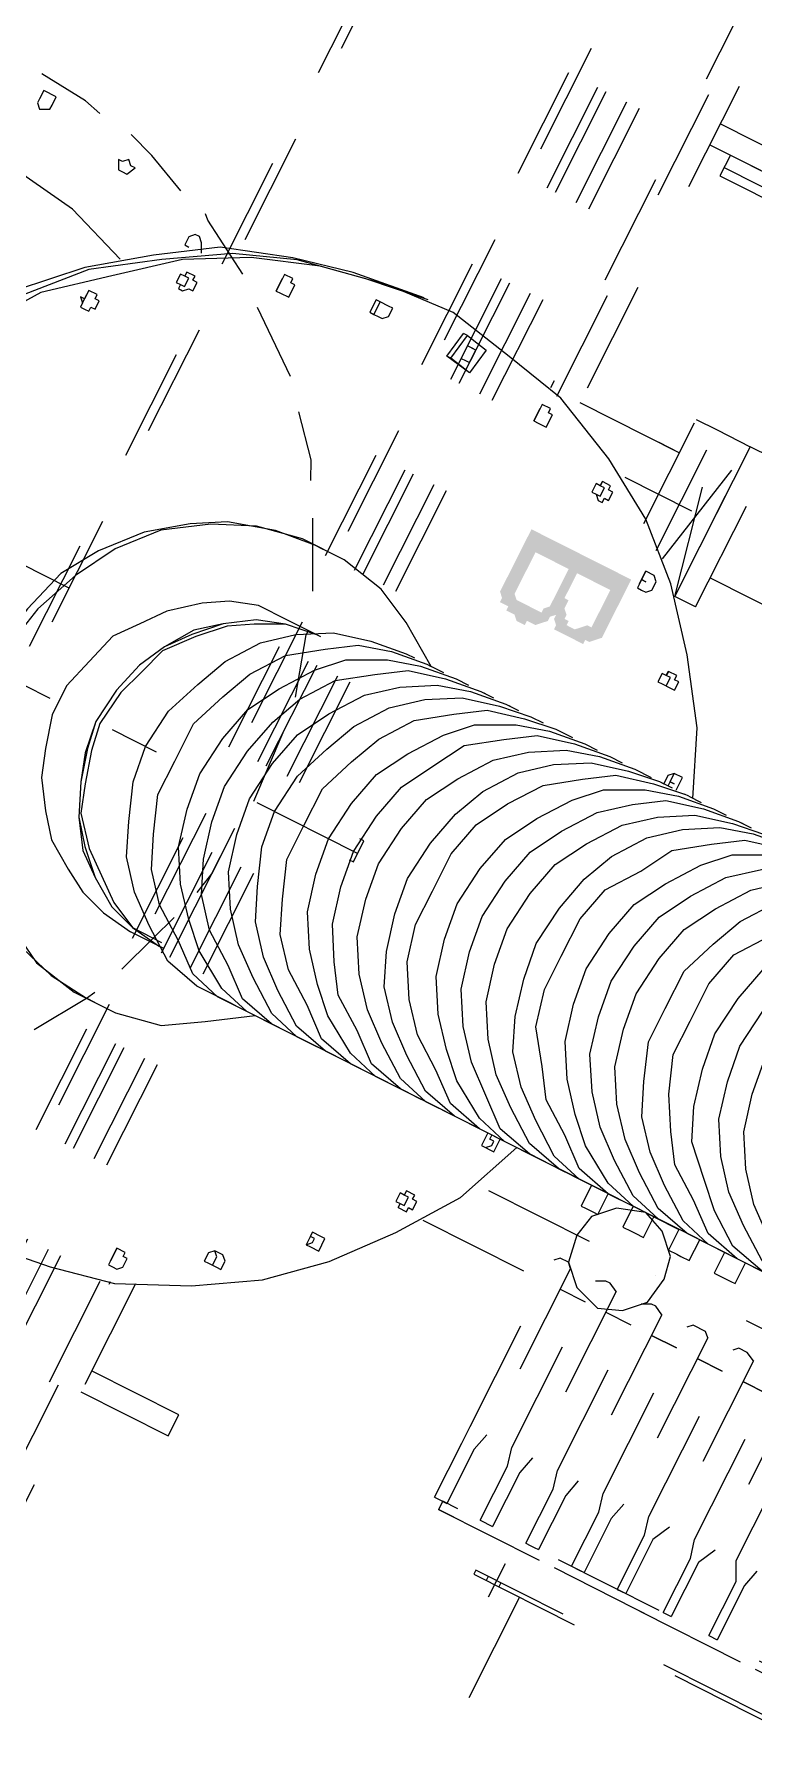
# Model space of a CAD drawing. Header units: metres. Extents: x 0 to 547597, y 0 to 1844684.
# Drawn here: x 543421.859 to 543422.498, y 1844511.953 to 1844513.464 of the extents above; entities that cross this region are included whole.
import ezdxf

# ---------------------------------------------------------------- set-up
doc = ezdxf.new("R2010")
doc.units = ezdxf.units.M
doc.linetypes.add('DASHED', pattern=[0.75, 0.5, -0.25])
doc.layers.add('5_Thep', color=4, linetype='Continuous')
doc.layers.add('TB220kVtuonglai', color=8, linetype='DASHED')

# ---------------------------------------------------------------- blocks, each defined once
blk = doc.blocks.new('MBA220-MB')
h = blk.add_hatch(color=1)
edge = h.paths.add_edge_path()
edge.add_line((-231.4, 1401.1), (-272.8, 1401.1))
edge.add_line((-272.8, 1401.1), (-272.8, 1301.9))
edge.add_line((-272.8, 1301.9), (-219, 1301.9))
edge.add_line((-219, 1301.9), (-214.9, 1301.9))
edge.add_line((-214.9, 1301.9), (-210.8, 1301.9))
edge.add_line((-210.8, 1301.9), (-206.6, 1306))
edge.add_line((-206.6, 1306), (-202.5, 1306))
edge.add_line((-202.5, 1306), (-202.5, 1310.1))
edge.add_line((-202.5, 1310.1), (-202.5, 1314.3))
edge.add_line((-202.5, 1314.3), (-256.2, 1314.3))
edge.add_line((-256.2, 1314.3), (-256.2, 1347.3))
edge.add_line((-256.2, 1347.3), (-202.5, 1347.3))
edge.add_line((-202.5, 1347.3), (-206.6, 1351.5))
edge.add_line((-206.6, 1351.5), (-210.8, 1351.5))
edge.add_line((-210.8, 1351.5), (-214.9, 1355.6))
edge.add_line((-214.9, 1355.6), (-210.8, 1355.6))
edge.add_line((-210.8, 1355.6), (-256.2, 1355.6))
edge.add_line((-256.2, 1355.6), (-256.2, 1388.7))
edge.add_line((-256.2, 1388.7), (-202.5, 1388.7))
edge.add_line((-202.5, 1388.7), (-206.6, 1388.7))
edge.add_line((-206.6, 1388.7), (-206.6, 1392.8))
edge.add_line((-206.6, 1392.8), (-210.8, 1396.9))
edge.add_line((-210.8, 1396.9), (-214.9, 1401.1))
edge.add_line((-214.9, 1401.1), (-223.2, 1401.1))
edge.add_line((-223.2, 1401.1), (-227.3, 1401.1))
for points in [[(-202.5, 1388.7), (-235.6, 1388.7), (-231.4, 1388.7), (-227.3, 1388.7), (-219, 1388.7), (-219, 1384.5), (-214.9, 1380.4), (-210.8, 1376.3), (-210.8, 1372.1), (-210.8, 1368), (-214.9, 1368), (-214.9, 1363.9), (-219, 1363.9), (-223.2, 1359.7), (-231.4, 1359.7), (-231.4, 1355.6), (-256.2, 1355.6), (-210.8, 1355.6), (-206.6, 1359.7), (-202.5, 1359.7), (-202.5, 1363.9), (-202.5, 1368), (-202.5, 1376.3), (-202.5, 1384.5)], [(-202.5, 1347.3), (-231.4, 1347.3), (-219, 1347.3), (-214.9, 1343.2), (-210.8, 1343.2), (-210.8, 1339.1), (-210.8, 1334.9), (-210.8, 1330.8), (-210.8, 1322.5), (-210.8, 1318.4), (-214.9, 1314.3), (-219, 1314.3), (-223.2, 1314.3), (-256.2, 1314.3), (-202.5, 1314.3), (-198.4, 1314.3), (-198.4, 1322.5), (-194.2, 1326.7), (-194.2, 1334.9), (-198.4, 1334.9), (-198.4, 1343.2)]]:
    blk.add_hatch(color=1).paths.add_polyline_path(points)
at = {"color": 1}
for points in [[(541.4, 2835.2), (533.2, 2835.2), (533.2, 1620.1)], [(541.4, 2835.2), (533.2, 2835.2), (533.2, 1620.1)], [(541.4, 1620.1), (541.4, 2835.2)], [(541.4, 1620.1), (541.4, 2835.2)], [(541.4, 1620.1), (541.4, 2835.2), (541.4, 1620.1)], [(578.6, 1673.8), (578.6, 2760.8), (574.5, 2760.8), (574.5, 1673.8), (578.6, 1673.8)], [(268.6, 1888.8), (268.6, 1760.6)], [(297.6, 1897), (462.9, 1897), (479.4, 1892.9), (533.2, 1892.9)], [(297.6, 1897), (462.9, 1897), (479.4, 1892.9), (533.2, 1892.9)], [(533.2, 1884.6), (533.2, 1884.6), (533.2, 1892.9), (533.2, 1892.9)], [(533.2, 1884.6), (533.2, 1884.6), (533.2, 1892.9), (533.2, 1892.9)], [(533.2, 1884.6), (479.4, 1884.6), (462.9, 1876.4), (297.6, 1876.4)], [(533.2, 1884.6), (479.4, 1884.6), (462.9, 1876.4), (297.6, 1876.4)], [(223.2, 1868.1), (223.2, 1835), (214.9, 1802), (194.2, 1773), (173.6, 1748.2), (148.8, 1727.6), (119.9, 1711), (86.8, 1702.8), (53.7, 1698.6), (16.5, 1702.8), (-16.5, 1711), (-45.5, 1727.6), (-74.4, 1748.2), (-95.1, 1773), (-111.6, 1802), (-119.9, 1835), (-124, 1868.1)], [(297.6, 1855.7), (462.9, 1855.7), (479.4, 1847.4), (533.2, 1847.4)], [(533.2, 1839.2), (533.2, 1839.2), (533.2, 1847.4), (533.2, 1847.4)], [(223.2, 1839.2), (223.2, 1806.1), (214.9, 1777.2), (194.2, 1748.2), (173.6, 1723.4), (148.8, 1702.8), (119.9, 1686.2), (86.8, 1678), (53.7, 1673.8), (16.5, 1678), (-16.5, 1686.2), (-45.5, 1702.8), (-74.4, 1723.4), (-95.1, 1748.2), (-111.6, 1777.2), (-119.9, 1806.1), (-124, 1839.2)], [(533.2, 1839.2), (479.4, 1839.2), (462.9, 1835), (297.6, 1835)], [(318.2, 1810.2), (318.2, 1835), (318.2, 1810.2)], [(223.2, 1814.4), (223.2, 1781.3), (214.9, 1748.2), (194.2, 1719.3), (173.6, 1698.6), (148.8, 1673.8), (119.9, 1661.4), (86.8, 1653.2), (53.7, 1649), (16.5, 1653.2), (-16.5, 1661.4), (-45.5, 1673.8), (-74.4, 1698.6), (-95.1, 1719.3), (-111.6, 1748.2), (-119.9, 1781.3), (-124, 1814.4)], [(297.6, 1810.2), (293.4, 1802), (293.4, 1793.7), (297.6, 1789.6)], [(297.6, 1810.2), (293.4, 1802), (293.4, 1793.7), (297.6, 1789.6)], [(297.6, 1810.2), (462.9, 1810.2), (479.4, 1802), (533.2, 1802)], [(297.6, 1810.2), (462.9, 1810.2), (479.4, 1802), (533.2, 1802)], [(533.2, 1793.7), (533.2, 1793.7), (533.2, 1802), (533.2, 1802)], [(533.2, 1793.7), (533.2, 1793.7), (533.2, 1802), (533.2, 1802)], [(223.2, 1789.6), (223.2, 1756.5), (214.9, 1723.4), (194.2, 1698.6), (173.6, 1669.7), (148.8, 1653.2), (119.9, 1636.6), (86.8, 1624.2), (53.7, 1624.2), (16.5, 1624.2), (-16.5, 1632.5), (-45.5, 1653.2), (-74.4, 1669.7), (-95.1, 1698.6), (-111.6, 1723.4), (-119.9, 1756.5), (-124, 1789.6)], [(223.2, 1698.6), (243.8, 1698.6), (243.8, 1706.9), (243.8, 1711), (243.8, 1719.3), (223.2, 1719.3), (223.2, 1789.6)], [(223.2, 1698.6), (243.8, 1698.6), (243.8, 1706.9), (243.8, 1711), (243.8, 1719.3), (223.2, 1719.3), (223.2, 1789.6)], [(533.2, 1793.7), (479.4, 1793.7), (462.9, 1789.6), (297.6, 1789.6)], [(533.2, 1793.7), (479.4, 1793.7), (462.9, 1789.6), (297.6, 1789.6)], [(318.2, 1764.8), (318.2, 1789.6), (318.2, 1764.8)], [(223.2, 1773), (223.2, 1760.6)], [(223.2, 1760.6), (223.2, 1727.6), (214.9, 1698.6), (194.2, 1669.7), (173.6, 1644.9), (148.8, 1624.2), (119.9, 1611.8), (86.8, 1599.5), (53.7, 1599.5), (16.5, 1599.5), (-16.5, 1611.8), (-45.5, 1624.2), (-74.4, 1644.9), (-95.1, 1669.7), (-111.6, 1698.6), (-119.9, 1727.6), (-124, 1760.6)], [(223.2, 1744.1), (243.8, 1744.1), (243.8, 1748.2), (243.8, 1760.6), (243.8, 1764.8), (223.2, 1764.8)], [(223.2, 1744.1), (243.8, 1744.1), (243.8, 1748.2), (243.8, 1760.6), (243.8, 1764.8), (223.2, 1764.8)], [(297.6, 1764.8), (293.4, 1760.6), (293.4, 1748.2), (297.6, 1744.1)], [(297.6, 1764.8), (293.4, 1760.6), (293.4, 1748.2), (297.6, 1744.1)], [(297.6, 1764.8), (462.9, 1764.8), (479.4, 1760.6), (533.2, 1760.6)], [(297.6, 1764.8), (462.9, 1764.8), (479.4, 1760.6), (533.2, 1760.6)], [(533.2, 1748.2), (533.2, 1748.2), (533.2, 1756.5), (533.2, 1760.6)], [(533.2, 1748.2), (533.2, 1748.2), (533.2, 1756.5), (533.2, 1760.6)], [(223.2, 1748.2), (223.2, 1735.8)], [(533.2, 1748.2), (479.4, 1748.2), (462.9, 1744.1), (297.6, 1744.1)], [(533.2, 1748.2), (479.4, 1748.2), (462.9, 1744.1), (297.6, 1744.1)], [(318.2, 1719.3), (318.2, 1744.1), (318.2, 1719.3)], [(223.2, 1735.8), (223.2, 1706.9), (214.9, 1673.8), (194.2, 1644.9), (173.6, 1620.1), (148.8, 1599.5), (119.9, 1582.9), (86.8, 1574.7), (53.7, 1570.5), (16.5, 1574.7), (-16.5, 1582.9), (-45.5, 1599.5), (-74.4, 1620.1), (-95.1, 1644.9), (-111.6, 1673.8), (-119.9, 1706.9), (-124, 1735.8)], [(223.2, 1723.4), (223.2, 1711)], [(223.2, 1711), (223.2, 1678), (214.9, 1649), (194.2, 1620.1), (173.6, 1595.3), (148.8, 1574.7), (119.9, 1558.1), (86.8, 1549.9), (53.7, 1545.7), (16.5, 1549.9), (-16.5, 1558.1), (-45.5, 1574.7), (-74.4, 1595.3), (-95.1, 1620.1), (-111.6, 1649), (-119.9, 1678), (-124, 1711)], [(297.6, 1719.3), (293.4, 1711), (293.4, 1706.9), (297.6, 1698.6)], [(297.6, 1719.3), (293.4, 1711), (293.4, 1706.9), (297.6, 1698.6)], [(297.6, 1719.3), (462.9, 1719.3), (479.4, 1715.2), (533.2, 1715.2)], [(297.6, 1719.3), (462.9, 1719.3), (479.4, 1715.2), (533.2, 1715.2)], [(533.2, 1702.8), (533.2, 1706.9), (533.2, 1711), (533.2, 1715.2)], [(533.2, 1702.8), (533.2, 1706.9), (533.2, 1711), (533.2, 1715.2)], [(578.6, 1719.3), (830.7, 1719.3), (859.7, 1711), (888.6, 1698.6), (909.2, 1673.8), (925.8, 1644.9), (925.8, 1616), (925.8, 1578.8), (942.3, 1591.2), (958.8, 1591.2)], [(318.2, 1665.6), (310, 1686.2), (293.4, 1702.8), (268.6, 1706.9), (248, 1702.8), (231.4, 1686.2), (223.2, 1665.6), (231.4, 1640.8), (248, 1624.2), (268.6, 1620.1), (293.4, 1624.2), (310, 1640.8), (318.2, 1665.6)], [(223.2, 1673.8), (223.2, 1698.6)], [(223.2, 1673.8), (223.2, 1698.6)], [(223.2, 1698.6), (223.2, 1686.2)], [(268.6, 1698.6), (268.6, 1698.6)], [(533.2, 1702.8), (479.4, 1702.8), (462.9, 1698.6), (297.6, 1698.6)], [(533.2, 1702.8), (479.4, 1702.8), (462.9, 1698.6), (297.6, 1698.6)], [(318.2, 1673.8), (318.2, 1698.6)], [(318.2, 1673.8), (318.2, 1698.6)], [(557.9, 1694.5), (591, 1694.5)], [(574.5, 1698.6), (578.6, 1698.6)], [(223.2, 1686.2), (223.2, 1653.2), (214.9, 1624.2), (194.2, 1591.2), (173.6, 1570.5), (148.8, 1549.9), (119.9, 1533.3), (86.8, 1525.1), (53.7, 1520.9), (16.5, 1525.1), (-16.5, 1533.3), (-45.5, 1549.9), (-74.4, 1570.5), (-95.1, 1591.2), (-111.6, 1624.2), (-119.9, 1653.2), (-124, 1686.2)], [(574.5, 1686.2), (578.6, 1686.2)], [(223.2, 1653.2), (243.8, 1653.2), (243.8, 1661.4), (243.8, 1665.6), (243.8, 1673.8), (223.2, 1673.8)], [(223.2, 1653.2), (243.8, 1653.2), (243.8, 1661.4), (243.8, 1665.6), (243.8, 1673.8), (223.2, 1673.8)], [(223.2, 1673.8), (223.2, 1661.4)], [(297.6, 1673.8), (293.4, 1665.6), (293.4, 1661.4), (297.6, 1653.2)], [(297.6, 1673.8), (293.4, 1665.6), (293.4, 1661.4), (297.6, 1653.2)], [(297.6, 1673.8), (462.9, 1673.8), (479.4, 1669.7), (533.2, 1669.7)], [(297.6, 1673.8), (462.9, 1673.8), (479.4, 1669.7), (533.2, 1669.7)], [(533.2, 1657.3), (533.2, 1661.4), (533.2, 1665.6), (533.2, 1669.7)], [(533.2, 1657.3), (533.2, 1661.4), (533.2, 1665.6), (533.2, 1669.7)], [(223.2, 1661.4), (223.2, 1628.4), (214.9, 1595.3), (194.2, 1570.5), (173.6, 1541.6), (148.8, 1525.1), (119.9, 1504.4), (86.8, 1496.1), (53.7, 1496.1), (16.5, 1496.1), (-16.5, 1504.4), (-45.5, 1525.1), (-74.4, 1541.6), (-95.1, 1570.5), (-111.6, 1595.3), (-119.9, 1628.4), (-124, 1661.4)], [(223.2, 1628.4), (223.2, 1653.2)], [(223.2, 1628.4), (223.2, 1653.2)], [(533.2, 1657.3), (479.4, 1657.3), (462.9, 1653.2), (297.6, 1653.2)], [(533.2, 1657.3), (479.4, 1657.3), (462.9, 1653.2), (297.6, 1653.2)], [(318.2, 1628.4), (318.2, 1653.2)], [(318.2, 1628.4), (318.2, 1653.2)], [(223.2, 1632.5), (223.2, 1599.5), (214.9, 1570.5), (194.2, 1541.6), (173.6, 1516.8), (148.8, 1496.1), (119.9, 1483.7), (86.8, 1475.5), (53.7, 1471.3), (16.5, 1475.5), (-16.5, 1483.7), (-45.5, 1496.1), (-74.4, 1516.8), (-95.1, 1541.6), (-111.6, 1570.5), (-119.9, 1599.5), (-124, 1632.5)], [(223.2, 1644.9), (223.2, 1632.5)], [(268.6, 1632.5), (268.6, 1516.8)], [(223.2, 1611.8), (243.8, 1611.8), (243.8, 1616), (243.8, 1624.2), (243.8, 1628.4), (223.2, 1628.4)], [(223.2, 1611.8), (243.8, 1611.8), (243.8, 1616), (243.8, 1624.2), (243.8, 1628.4), (223.2, 1628.4)], [(223.2, 1624.2), (223.2, 1607.7)], [(297.6, 1628.4), (293.4, 1624.2), (293.4, 1616), (297.6, 1611.8)], [(297.6, 1628.4), (293.4, 1624.2), (293.4, 1616), (297.6, 1611.8)], [(297.6, 1628.4), (462.9, 1628.4), (479.4, 1624.2), (533.2, 1624.2)], [(297.6, 1628.4), (462.9, 1628.4), (479.4, 1624.2), (533.2, 1624.2)], [(533.2, 1611.8), (533.2, 1616), (533.2, 1624.2), (533.2, 1624.2)], [(533.2, 1611.8), (533.2, 1616), (533.2, 1624.2), (533.2, 1624.2)], [(533.2, 1620.1), (541.4, 1620.1)], [(533.2, 1620.1), (541.4, 1620.1)], [(-305.8, 1463.1), (-305.8, 1611.8)], [(-305.8, 1463.1), (-305.8, 1611.8)], [(223.2, 1607.7), (223.2, 1578.8), (214.9, 1545.7), (194.2, 1516.8), (173.6, 1492), (148.8, 1471.3), (119.9, 1454.8), (86.8, 1446.5), (53.7, 1442.4), (16.5, 1446.5), (-16.5, 1454.8), (-45.5, 1471.3), (-74.4, 1492), (-95.1, 1516.8), (-111.6, 1545.7), (-119.9, 1578.8), (-124, 1607.7)], [(223.2, 1537.5), (223.2, 1611.8)], [(223.2, 1537.5), (223.2, 1611.8)], [(533.2, 1611.8), (479.4, 1611.8), (462.9, 1611.8), (297.6, 1611.8)], [(533.2, 1611.8), (479.4, 1611.8), (462.9, 1611.8), (297.6, 1611.8)], [(318.2, 1492), (318.2, 1611.8)], [(318.2, 1492), (318.2, 1611.8)], [(-124, 1582.9), (-124, 1595.3)], [(-124, 1582.9), (-124, 1587.1)], [(223.2, 1595.3), (223.2, 1582.9)], [(223.2, 1582.9), (223.2, 1549.9), (214.9, 1516.8), (194.2, 1492), (173.6, 1467.2), (148.8, 1446.5), (119.9, 1430), (86.8, 1421.7), (53.7, 1417.6), (16.5, 1421.7), (-16.5, 1430), (-45.5, 1446.5), (-74.4, 1467.2), (-95.1, 1492), (-111.6, 1516.8), (-119.9, 1549.9), (-124, 1582.9)], [(-124, 1558.1), (-124, 1570.5)], [(-124, 1558.1), (-124, 1558.1)], [(223.2, 1558.1), (223.2, 1525.1), (214.9, 1496.1), (194.2, 1463.1), (173.6, 1442.4), (148.8, 1421.7), (119.9, 1405.2), (86.8, 1396.9), (53.7, 1392.8), (16.5, 1396.9), (-16.5, 1405.2), (-45.5, 1421.7), (-74.4, 1442.4), (-95.1, 1463.1), (-111.6, 1496.1), (-119.9, 1525.1), (-124, 1558.1)], [(223.2, 1570.5), (223.2, 1558.1)], [(-124, 1533.3), (-124, 1545.7)], [(223.2, 1545.7), (223.2, 1529.2)], [(-124, 1537.5), (-181.8, 1512.7), (-235.6, 1475.5), (-285.2, 1434.1), (-326.5, 1388.7), (-359.6, 1334.9), (-388.5, 1272.9), (-400.9, 1215.1), (-413.3, 1153.1), (-409.2, 1091.1), (-396.8, 1029.1), (-376.1, 971.2), (-347.2, 917.5), (-305.8, 867.9), (-264.5, 818.3), (-210.8, 781.1), (-157.1, 752.2), (-95.1, 727.4), (-28.9, 706.7), (33.1, 702.6)], [(-124, 1533.3), (-124, 1529.2)], [(223.2, 1529.2), (223.2, 1500.3), (214.9, 1467.2), (194.2, 1442.4), (173.6, 1413.5), (148.8, 1392.8), (119.9, 1376.3), (86.8, 1368), (53.7, 1368), (16.5, 1368), (-16.5, 1376.3), (-45.5, 1392.8), (-74.4, 1413.5), (-95.1, 1442.4), (-111.6, 1467.2), (-119.9, 1500.3), (-124, 1529.2)], [(66.1, 702.6), (132.3, 706.7), (198.4, 727.4), (256.2, 752.2), (314.1, 781.1), (367.8, 818.3), (413.3, 867.9), (446.4, 917.5), (479.4, 971.2), (500.1, 1029.1), (512.5, 1091.1), (512.5, 1153.1), (504.2, 1215.1), (491.8, 1272.9), (462.9, 1334.9), (429.8, 1388.7), (388.5, 1434.1), (338.9, 1475.5), (285.2, 1512.7), (223.2, 1537.5)], [(-124, 1520.9), (-136.4, 1520.9), (-136.4, 1512.7), (-132.3, 1508.5), (-124, 1508.5)], [(-124, 1512.7), (-128.1, 1512.7), (-128.1, 1516.8), (-128.1, 1516.8), (-128.1, 1512.7), (-136.4, 1512.7)], [(-124, 1512.7), (-128.1, 1512.7), (-128.1, 1516.8), (-128.1, 1516.8), (-128.1, 1512.7), (-136.4, 1512.7)], [(-124, 1504.4), (-124, 1516.8)], [(223.2, 1508.5), (235.6, 1508.5), (235.6, 1520.9), (223.2, 1520.9)], [(235.6, 1512.7), (235.6, 1512.7), (231.4, 1516.8), (227.3, 1516.8), (227.3, 1512.7), (223.2, 1512.7)], [(235.6, 1512.7), (235.6, 1512.7), (231.4, 1516.8), (227.3, 1516.8), (227.3, 1512.7), (223.2, 1512.7)], [(223.2, 1516.8), (223.2, 1504.4)], [(-124, 1504.4), (-124, 1508.5)], [(223.2, 1504.4), (223.2, 1475.5), (214.9, 1442.4), (194.2, 1413.5), (173.6, 1388.7), (148.8, 1368), (119.9, 1355.6), (86.8, 1347.3), (53.7, 1343.2), (16.5, 1347.3), (-16.5, 1355.6), (-45.5, 1368), (-74.4, 1388.7), (-95.1, 1413.5), (-111.6, 1442.4), (-119.9, 1475.5), (-124, 1504.4)], [(-124, 1479.6), (-124, 1496.1)], [(223.2, 1496.1), (223.2, 1479.6)], [(-124, 1479.6), (-124, 1483.7)], [(-202.5, 1475.5), (-202.5, 1475.5), (-202.5, 1475.5), (-202.5, 1479.6), (-210.8, 1479.6), (-210.8, 1475.5), (-214.9, 1475.5), (-214.9, 1467.2), (-210.8, 1467.2), (-210.8, 1463.1), (-202.5, 1463.1), (-202.5, 1467.2), (-202.5, 1467.2), (-202.5, 1475.5)], [(-202.5, 1467.2), (-202.5, 1467.2), (-202.5, 1471.3), (-210.8, 1471.3), (-210.8, 1467.2), (-214.9, 1467.2)], [(-202.5, 1467.2), (-202.5, 1467.2), (-202.5, 1471.3), (-210.8, 1471.3), (-210.8, 1467.2), (-214.9, 1467.2)], [(223.2, 1479.6), (223.2, 1446.5), (214.9, 1417.6), (194.2, 1388.7), (173.6, 1363.9), (148.8, 1343.2), (119.9, 1326.7), (86.8, 1318.4), (53.7, 1314.3), (16.5, 1318.4), (-16.5, 1326.7), (-45.5, 1343.2), (-74.4, 1363.9), (-95.1, 1388.7), (-111.6, 1417.6), (-119.9, 1446.5), (-124, 1479.6)], [(-124, 1454.8), (-124, 1467.2)], [(223.2, 1467.2), (223.2, 1454.8)], [(318.2, 1475.5), (318.2, 1475.5), (314.1, 1475.5), (314.1, 1479.6), (305.8, 1479.6), (305.8, 1475.5), (301.7, 1475.5), (301.7, 1467.2), (305.8, 1467.2), (305.8, 1463.1), (314.1, 1463.1), (314.1, 1467.2), (318.2, 1467.2), (318.2, 1475.5)], [(318.2, 1467.2), (314.1, 1467.2), (314.1, 1471.3), (305.8, 1471.3), (305.8, 1467.2)], [(318.2, 1467.2), (314.1, 1467.2), (314.1, 1471.3), (305.8, 1471.3), (305.8, 1467.2)], [(-276.9, 1463.1), (-276.9, 1442.4), (-425.7, 1442.4)], [(-276.9, 1463.1), (-425.7, 1463.1), (-425.7, 1442.4), (-276.9, 1442.4)], [(-276.9, 1463.1), (-276.9, 1442.4), (-425.7, 1442.4)], [(-276.9, 1463.1), (-425.7, 1463.1), (-425.7, 1442.4), (-276.9, 1442.4)], [(-124, 1454.8), (-124, 1458.9)], [(223.2, 1454.8), (223.2, 1421.7), (214.9, 1388.7), (194.2, 1363.9), (173.6, 1334.9), (148.8, 1318.4), (119.9, 1301.9), (86.8, 1293.6), (53.7, 1289.5), (16.5, 1293.6), (-16.5, 1301.9), (-45.5, 1318.4), (-74.4, 1334.9), (-95.1, 1363.9), (-111.6, 1388.7), (-119.9, 1421.7), (-124, 1454.8)], [(-301.7, 1417.6), (-425.7, 1442.4)], [(-305.8, 1409.3), (-425.7, 1409.3), (-425.7, 1442.4), (-276.9, 1442.4), (-425.7, 1409.3)], [(-301.7, 1417.6), (-425.7, 1442.4)], [(-305.8, 1409.3), (-425.7, 1409.3), (-425.7, 1442.4), (-276.9, 1442.4), (-425.7, 1409.3)], [(-124, 1430), (-124, 1442.4)], [(223.2, 1442.4), (223.2, 1430)], [(-351.3, 1421.7), (-351.3, 1355.6)], [(-268.6, 1413.5), (-268.6, 1417.6), (-272.8, 1421.7), (-281, 1421.7), (-285.2, 1417.6), (-285.2, 1409.3), (-281, 1409.3), (-281, 1409.3), (-272.8, 1409.3), (-268.6, 1409.3), (-268.6, 1413.5)], [(-124, 1430), (-124, 1430)], [(223.2, 1430), (223.2, 1396.9), (214.9, 1368), (194.2, 1334.9), (173.6, 1314.3), (148.8, 1293.6), (119.9, 1277.1), (86.8, 1268.8), (53.7, 1264.7), (16.5, 1268.8), (-16.5, 1277.1), (-45.5, 1293.6), (-74.4, 1314.3), (-95.1, 1334.9), (-111.6, 1368), (-119.9, 1396.9), (-124, 1430)], [(384.4, 1413.5), (384.4, 1421.7), (372, 1421.7), (372, 1417.6), (372, 1409.3), (372, 1409.3), (372, 1409.3), (384.4, 1409.3), (384.4, 1413.5)], [(-636.5, 1310.1), (-636.5, 1409.3)], [(-628.2, 1310.1), (-628.2, 1409.3)], [(-425.7, 1388.7), (-425.7, 1409.3)], [(-425.7, 1388.7), (-425.7, 1409.3)], [(-272.8, 1409.3), (-276.9, 1409.3), (-276.9, 1413.5), (-276.9, 1413.5), (-276.9, 1409.3), (-285.2, 1409.3)], [(-272.8, 1409.3), (-276.9, 1409.3), (-276.9, 1413.5), (-276.9, 1413.5), (-276.9, 1409.3), (-285.2, 1409.3)], [(-124, 1401.1), (-124, 1417.6)], [(-124, 1401.1), (-124, 1405.2)], [(223.2, 1417.6), (223.2, 1401.1)], [(384.4, 1409.3), (384.4, 1409.3), (380.2, 1413.5), (376.1, 1413.5), (376.1, 1409.3), (372, 1409.3)], [(384.4, 1409.3), (384.4, 1409.3), (380.2, 1413.5), (376.1, 1413.5), (376.1, 1409.3), (372, 1409.3)], [(223.2, 1401.1), (223.2, 1372.1), (214.9, 1339.1), (194.2, 1314.3), (173.6, 1285.3), (148.8, 1264.7), (119.9, 1252.3), (86.8, 1239.9), (53.7, 1239.9), (16.5, 1239.9), (-16.5, 1252.3), (-45.5, 1264.7), (-74.4, 1285.3), (-95.1, 1314.3), (-111.6, 1339.1), (-119.9, 1372.1), (-124, 1401.1)], [(-648.9, 1289.5), (-648.9, 1376.3), (-669.5, 1376.3), (-669.5, 1289.5)], [(-648.9, 1310.1), (-648.9, 1388.7)], [(-322.4, 1388.7), (-425.7, 1388.7)], [(-322.4, 1388.7), (-425.7, 1388.7)], [(-392.6, 1368), (-392.6, 1388.7)], [(-392.6, 1289.5), (-392.6, 1388.7)], [(-124, 1376.3), (-124, 1388.7)], [(-124, 1376.3), (-124, 1380.4)], [(223.2, 1376.3), (223.2, 1347.3), (214.9, 1314.3), (194.2, 1285.3), (173.6, 1260.5), (148.8, 1239.9), (119.9, 1227.5), (86.8, 1215.1), (53.7, 1211), (16.5, 1215.1), (-16.5, 1227.5), (-45.5, 1239.9), (-74.4, 1260.5), (-95.1, 1285.3), (-111.6, 1314.3), (-119.9, 1347.3), (-124, 1376.3)], [(223.2, 1388.7), (223.2, 1376.3)], [(591, 1289.5), (591, 1376.3), (570.3, 1376.3), (570.3, 1289.5)], [(-124, 1351.5), (-124, 1363.9)], [(223.2, 1363.9), (223.2, 1351.5)], [(-322.4, 1347.3), (-326.5, 1347.3), (-326.5, 1351.5), (-334.8, 1351.5), (-334.8, 1347.3), (-338.9, 1347.3), (-338.9, 1339.1), (-334.8, 1339.1), (-334.8, 1334.9), (-326.5, 1334.9), (-326.5, 1339.1), (-322.4, 1343.2), (-322.4, 1347.3)], [(-124, 1351.5), (-124, 1355.6)], [(223.2, 1351.5), (223.2, 1318.4), (214.9, 1289.5), (194.2, 1260.5), (173.6, 1235.8), (148.8, 1215.1), (119.9, 1198.6), (86.8, 1190.3), (53.7, 1186.2), (16.5, 1190.3), (-16.5, 1198.6), (-45.5, 1215.1), (-74.4, 1235.8), (-95.1, 1260.5), (-111.6, 1289.5), (-119.9, 1318.4), (-124, 1351.5)], [(438.1, 1347.3), (438.1, 1347.3), (438.1, 1347.3), (438.1, 1351.5), (429.8, 1351.5), (425.7, 1347.3), (425.7, 1347.3), (425.7, 1343.2), (425.7, 1339.1), (429.8, 1334.9), (438.1, 1334.9), (438.1, 1339.1), (438.1, 1339.1), (438.1, 1347.3)], [(-326.5, 1339.1), (-326.5, 1343.2), (-334.8, 1343.2), (-334.8, 1339.1), (-338.9, 1339.1)], [(-326.5, 1339.1), (-326.5, 1343.2), (-334.8, 1343.2), (-334.8, 1339.1), (-338.9, 1339.1)], [(-124, 1326.7), (-124, 1339.1)], [(-124, 1326.7), (-124, 1330.8)], [(223.2, 1339.1), (223.2, 1326.7)], [(438.1, 1339.1), (438.1, 1343.2), (429.8, 1343.2), (425.7, 1339.1)], [(438.1, 1339.1), (438.1, 1343.2), (429.8, 1343.2), (425.7, 1339.1)], [(223.2, 1326.7), (223.2, 1293.6), (214.9, 1260.5), (194.2, 1235.8), (173.6, 1206.8), (148.8, 1186.2), (119.9, 1173.8), (86.8, 1165.5), (53.7, 1161.4), (16.5, 1165.5), (-16.5, 1173.8), (-45.5, 1186.2), (-74.4, 1206.8), (-95.1, 1235.8), (-111.6, 1260.5), (-119.9, 1293.6), (-124, 1326.7)], [(-648.9, 1310.1), (-628.2, 1310.1)], [(-124, 1301.9), (-124, 1314.3)], [(-124, 1301.9), (-124, 1301.9)], [(223.2, 1301.9), (223.2, 1268.8), (214.9, 1239.9), (194.2, 1206.8), (173.6, 1186.2), (148.8, 1165.5), (119.9, 1149), (86.8, 1140.7), (53.7, 1136.6), (16.5, 1140.7), (-16.5, 1149), (-45.5, 1165.5), (-74.4, 1186.2), (-95.1, 1206.8), (-111.6, 1239.9), (-119.9, 1268.8), (-124, 1301.9)], [(223.2, 1314.3), (223.2, 1301.9)], [(-1706.9, 1289.5), (-380.2, 1289.5)], [(-124, 1272.9), (-124, 1289.5)], [(62, 1289.5), (62, 1293.6), (41.3, 1293.6), (41.3, 1289.5)], [(53.7, 1293.6), (53.7, 1049.8)], [(223.2, 1289.5), (223.2, 1272.9)], [(483.6, 1289.5), (1690.4, 1289.5)], [(-359.6, 1264.7), (-359.6, 1272.9), (-372, 1272.9), (-372, 1268.8), (-376.1, 1268.8), (-376.1, 1260.5), (-372, 1260.5), (-359.6, 1260.5), (-359.6, 1264.7)], [(-124, 1277.1), (-148.8, 1239.9), (-165.3, 1206.8), (-173.6, 1165.5), (-173.6, 1124.2), (-165.3, 1082.8), (-148.8, 1045.6), (-124, 1008.4), (-90.9, 979.5), (-53.7, 958.8), (-12.4, 942.3), (28.9, 934), (74.4, 934), (115.7, 942.3), (157.1, 958.8), (194.2, 979.5), (223.2, 1008.4), (248, 1045.6), (268.6, 1082.8), (276.9, 1124.2), (276.9, 1165.5), (268.6, 1206.8), (248, 1239.9), (223.2, 1277.1)], [(-124, 1272.9), (-124, 1277.1)], [(223.2, 1272.9), (223.2, 1239.9), (214.9, 1211), (194.2, 1186.2), (173.6, 1157.2), (148.8, 1136.6), (119.9, 1124.2), (86.8, 1111.8), (53.7, 1111.8), (16.5, 1111.8), (-16.5, 1124.2), (-45.5, 1136.6), (-74.4, 1157.2), (-95.1, 1186.2), (-111.6, 1211), (-119.9, 1239.9), (-124, 1272.9)], [(479.4, 1264.7), (479.4, 1268.8), (475.3, 1272.9), (467, 1272.9), (467, 1268.8), (462.9, 1268.8), (462.9, 1260.5), (467, 1260.5), (475.3, 1260.5), (479.4, 1260.5), (479.4, 1264.7)], [(-1599.5, 1260.5), (-392.6, 1260.5)], [(-388.5, 1268.8), (-1591.2, 1268.8)], [(-359.6, 1260.5), (-363.7, 1260.5), (-372, 1260.5), (-372, 1260.5)], [(-359.6, 1260.5), (-363.7, 1260.5), (-372, 1260.5), (-372, 1260.5)], [(-124, 1252.3), (-124, 1260.5)], [(223.2, 1260.5), (223.2, 1252.3)], [(475.3, 1260.5), (475.3, 1260.5), (467, 1260.5), (462.9, 1260.5)], [(475.3, 1260.5), (475.3, 1260.5), (467, 1260.5), (462.9, 1260.5)], [(1694.5, 1268.8), (491.8, 1268.8)], [(496, 1260.5), (1702.8, 1260.5)], [(-124, 1252.3), (-124, 1252.3)], [(223.2, 1252.3), (223.2, 1219.2), (214.9, 1186.2), (194.2, 1157.2), (173.6, 1132.4), (148.8, 1111.8), (119.9, 1099.4), (86.8, 1087), (53.7, 1082.8), (16.5, 1087), (-16.5, 1099.4), (-45.5, 1111.8), (-74.4, 1132.4), (-95.1, 1157.2), (-111.6, 1186.2), (-119.9, 1219.2), (-124, 1252.3)], [(-549.7, 1219.2), (-677.8, 1219.2)], [(-359.6, 1219.2), (-487.7, 1219.2)], [(-169.5, 1219.2), (-297.6, 1219.2)], [(20.7, 1219.2), (-107.5, 1219.2)], [(210.8, 1219.2), (82.7, 1219.2)], [(400.9, 1219.2), (272.8, 1219.2)], [(591, 1219.2), (462.9, 1219.2)], [(-549.7, 1206.8), (-677.8, 1206.8)], [(-359.6, 1206.8), (-487.7, 1206.8)], [(-400.9, 1173.8), (-396.8, 1194.4), (-372, 1190.3), (-376.1, 1169.6)], [(-169.5, 1206.8), (-297.6, 1206.8)], [(20.7, 1206.8), (-107.5, 1206.8)], [(210.8, 1206.8), (82.7, 1206.8)], [(400.9, 1206.8), (272.8, 1206.8)], [(591, 1206.8), (462.9, 1206.8)], [(-549.7, 1186.2), (-677.8, 1186.2)], [(-359.6, 1186.2), (-487.7, 1186.2)], [(-372, 1190.3), (-376.1, 1165.5), (-400.9, 1169.6)], [(-380.2, 1182), (-380.2, 1186.2), (-384.4, 1186.2), (-392.6, 1186.2), (-392.6, 1186.2), (-392.6, 1186.2), (-392.6, 1182)], [(-380.2, 1182), (-380.2, 1186.2), (-384.4, 1186.2), (-392.6, 1186.2), (-392.6, 1186.2), (-392.6, 1186.2), (-392.6, 1182)], [(-380.2, 1182), (-380.2, 1186.2), (-380.2, 1186.2), (-380.2, 1186.2), (-392.6, 1186.2), (-392.6, 1186.2), (-392.6, 1177.9), (-392.6, 1177.9), (-380.2, 1177.9), (-380.2, 1177.9), (-380.2, 1177.9), (-380.2, 1182)], [(-169.5, 1186.2), (-297.6, 1186.2)], [(20.7, 1186.2), (-107.5, 1186.2)], [(-45.5, 1182), (-99.2, 1165.5), (-103.3, 1165.5)], [(53.7, 1190.3), (-12.4, 1186.2)], [(148.8, 1182), (128.1, 1186.2), (82.7, 1186.2)], [(210.8, 1186.2), (82.7, 1186.2)], [(400.9, 1186.2), (272.8, 1186.2)], [(591, 1186.2), (462.9, 1186.2)], [(-549.7, 1177.9), (-677.8, 1177.9)], [(-359.6, 1177.9), (-487.7, 1177.9)], [(-376.1, 1169.6), (-400.9, 1173.8), (-400.9, 1169.6)], [(-380.2, 1177.9), (-380.2, 1177.9), (-392.6, 1177.9), (-392.6, 1177.9)], [(-380.2, 1177.9), (-380.2, 1177.9), (-392.6, 1177.9), (-392.6, 1177.9)], [(-376.1, 1169.6), (-376.1, 1165.5)], [(-169.5, 1177.9), (-297.6, 1177.9)], [(20.7, 1177.9), (-107.5, 1177.9)], [(-103.3, 1177.9), (-103.3, 1144.8)], [(-103.3, 1173.8), (-99.2, 1144.8), (-86.8, 1120), (-74.4, 1099.4), (-53.7, 1078.7), (-28.9, 1058), (-4.1, 1049.8), (20.7, 1041.5), (53.7, 1037.4), (78.5, 1041.5), (107.5, 1049.8), (132.3, 1058), (157.1, 1078.7), (173.6, 1099.4), (190.1, 1120), (202.5, 1144.8), (202.5, 1173.8)], [(-103.3, 1173.8), (-99.2, 1144.8), (-90.9, 1120), (-74.4, 1095.2), (-53.7, 1074.6), (-33.1, 1058), (-8.3, 1045.6), (20.7, 1037.4), (53.7, 1033.2), (78.5, 1037.4), (107.5, 1045.6), (136.4, 1058), (157.1, 1074.6), (177.7, 1095.2), (194.2, 1120), (202.5, 1144.8), (206.6, 1173.8)], [(-103.3, 1173.8), (-99.2, 1144.8), (-90.9, 1120), (-74.4, 1095.2), (-57.9, 1074.6), (-33.1, 1058), (-8.3, 1045.6), (20.7, 1037.4), (53.7, 1033.2), (82.7, 1037.4), (107.5, 1045.6), (136.4, 1058), (161.2, 1074.6), (177.7, 1095.2), (194.2, 1120), (202.5, 1144.8), (206.6, 1173.8)], [(210.8, 1177.9), (82.7, 1177.9)], [(239.7, 1153.1), (202.5, 1165.5), (177.7, 1173.8)], [(206.6, 1177.9), (206.6, 1144.8)], [(400.9, 1177.9), (272.8, 1177.9)], [(-677.8, 1157.2), (-549.7, 1157.2)], [(-549.7, 1149), (-677.8, 1149)], [(-487.7, 1157.2), (-359.6, 1157.2)], [(-359.6, 1149), (-487.7, 1149)], [(-297.6, 1157.2), (-169.5, 1157.2)], [(-169.5, 1149), (-297.6, 1149)], [(-136.4, 1153.1), (-169.5, 1136.6), (-194.2, 1124.2)], [(-107.5, 1157.2), (20.7, 1157.2)], [(20.7, 1149), (-107.5, 1149)], [(82.7, 1157.2), (210.8, 1157.2)], [(210.8, 1149), (82.7, 1149)], [(272.8, 1157.2), (400.9, 1157.2)], [(400.9, 1149), (272.8, 1149)], [(-173.6, 1144.8), (-173.6, 1136.6)], [(-173.6, 1136.6), (-169.5, 1099.4), (-157.1, 1058), (-140.5, 1029.1), (-115.7, 996), (-82.7, 967.1), (-49.6, 946.4), (-8.3, 934), (33.1, 925.8), (74.4, 925.8), (111.6, 934), (148.8, 946.4), (186, 967.1), (214.9, 996), (243.8, 1029.1), (260.4, 1058), (272.8, 1099.4), (276.9, 1136.6)], [(-103.3, 1144.8), (-103.3, 1115.9), (-95.1, 1091.1), (-82.7, 1070.4), (-62, 1045.6), (-41.3, 1029.1), (-20.7, 1012.6), (8.3, 1004.3), (37.2, 996), (66.1, 996), (95.1, 1004.3), (119.9, 1012.6), (144.7, 1029.1), (165.3, 1045.6), (181.8, 1070.4), (194.2, 1091.1), (202.5, 1115.9), (206.6, 1144.8)], [(322.4, 1107.6), (276.9, 1136.6), (268.6, 1140.7)], [(276.9, 1144.8), (276.9, 1136.6)], [(-413.3, 1128.3), (-405, 1070.4), (-392.6, 1008.4), (-372, 954.7), (-338.9, 901), (-301.7, 847.3), (-256.2, 805.9), (-206.6, 768.7), (-152.9, 739.8), (-95.1, 715), (-28.9, 698.5), (33.1, 694.3)], [(-413.3, 1128.3), (-405, 1070.4), (-392.6, 1008.4), (-372, 954.7), (-338.9, 901), (-301.7, 847.3), (-256.2, 805.9), (-206.6, 768.7), (-152.9, 739.8), (-95.1, 715), (-28.9, 698.5), (33.1, 694.3)], [(-413.3, 1124.2), (-405, 1058), (-392.6, 1004.3), (-372, 942.3), (-338.9, 892.7), (-301.7, 843.1), (-256.2, 797.7), (-206.6, 760.5), (-152.9, 731.5), (-95.1, 706.7), (-28.9, 694.3), (33.1, 686.1)], [(-380.2, 1091.1), (-380.2, 1095.2), (-380.2, 1099.4), (-384.4, 1103.5), (-392.6, 1103.5), (-392.6, 1099.4), (-392.6, 1099.4), (-392.6, 1091.1), (-392.6, 1091.1), (-392.6, 1087), (-380.2, 1087), (-380.2, 1091.1), (-380.2, 1091.1), (-380.2, 1091.1)], [(-223.2, 1107.6), (-239.7, 1099.4), (-272.8, 1070.4)], [(-380.2, 1091.1), (-384.4, 1091.1), (-392.6, 1091.1), (-392.6, 1091.1), (-392.6, 1091.1)], [(-380.2, 1091.1), (-384.4, 1091.1), (-392.6, 1091.1), (-392.6, 1091.1), (-392.6, 1091.1)], [(-297.6, 1049.8), (-338.9, 996)], [(-359.6, 1008.4), (-359.6, 1016.7), (-372, 1016.7), (-372, 1012.6), (-376.1, 1012.6), (-376.1, 1004.3), (-372, 1004.3), (-359.6, 1004.3), (-359.6, 1008.4)], [(-359.6, 1004.3), (-363.7, 1004.3), (-372, 1004.3), (-372, 1004.3)], [(-359.6, 1004.3), (-363.7, 1004.3), (-372, 1004.3), (-372, 1004.3)], [(53.7, 987.8), (53.7, 925.8)], [(-359.6, 971.2), (-388.5, 921.6), (-392.6, 917.5)], [(-677.8, 958.8), (-549.7, 958.8)], [(-487.7, 958.8), (-359.6, 958.8)], [(-297.6, 958.8), (-169.5, 958.8)], [(-107.5, 958.8), (20.7, 958.8)], [(-41.3, 958.8), (-41.3, 665.4)], [(-549.7, 950.6), (-677.8, 950.6)], [(-359.6, 950.6), (-487.7, 950.6)], [(-322.4, 929.9), (-322.4, 929.9), (-326.5, 934), (-326.5, 934), (-326.5, 938.2), (-334.8, 938.2), (-334.8, 934), (-338.9, 934), (-338.9, 925.8), (-334.8, 925.8), (-334.8, 921.6), (-326.5, 921.6), (-326.5, 925.8), (-322.4, 925.8), (-322.4, 929.9)], [(-169.5, 950.6), (-297.6, 950.6)], [(20.7, 950.6), (-107.5, 950.6)], [(-359.6, 929.9), (-367.8, 925.8), (-372, 921.6), (-372, 917.5), (-367.8, 913.4), (-359.6, 913.4), (-359.6, 917.5)], [(-326.5, 925.8), (-326.5, 929.9), (-334.8, 929.9), (-334.8, 925.8), (-338.9, 925.8)], [(-326.5, 925.8), (-326.5, 929.9), (-334.8, 929.9), (-334.8, 925.8), (-338.9, 925.8)], [(-400.9, 888.6), (-417.4, 851.4), (-425.7, 826.6)], [(-322.4, 867.9), (-343, 810.1), (-351.3, 752.2), (-355.4, 690.2), (-351.3, 632.3), (-338.9, 570.3), (-318.2, 516.6), (-289.3, 462.9), (-256.2, 409.2), (-214.9, 367.8), (-169.5, 334.8), (-119.9, 305.8), (-66.1, 285.2), (-12.4, 268.6), (45.5, 260.4)], [(-268.6, 859.7), (-268.6, 863.8), (-272.8, 863.8), (-272.8, 867.9), (-281, 867.9), (-281, 863.8), (-285.2, 863.8), (-285.2, 855.5), (-281, 855.5), (-276.9, 855.5), (-276.9, 851.4), (-276.9, 851.4), (-272.8, 855.5), (-268.6, 855.5), (-268.6, 859.7)], [(-272.8, 855.5), (-272.8, 855.5), (-281, 855.5), (-285.2, 855.5)], [(-272.8, 855.5), (-272.8, 855.5), (-281, 855.5), (-285.2, 855.5)], [(-392.6, 834.9), (-392.6, 839), (-400.9, 843.1), (-400.9, 839), (-405, 834.9), (-400.9, 830.7), (-400.9, 826.6), (-392.6, 830.7), (-392.6, 834.9)], [(-429.8, 793.5), (-434, 777), (-438.1, 731.5)], [(-409.2, 743.9), (-413.3, 752.2), (-417.4, 752.2), (-425.7, 752.2), (-425.7, 739.8), (-417.4, 739.8), (-413.3, 739.8), (-409.2, 743.9)]]:
    blk.add_lwpolyline(points, dxfattribs=at)
blk = doc.blocks.new('mb moiTQK')
at = {"layer": 'TB220kVtuonglai', "ltscale": 3000, "xscale": 0.001, "yscale": 0.001, "zscale": 0.001}
blk.add_blockref('MBA220-MB', (-20.0517, -82.5102), dxfattribs=at)
blk = doc.blocks.new('ACAD-DinhViTuyenDz220kV')
blk.add_circle((543470.1879, 1844560.0696), 117.5514)
at = {"layer": '5_Thep', "rotation": 243.2403583287449}
blk.add_blockref('mb moiTQK', (543485.661, 1844458.313), dxfattribs=at)

msp = doc.modelspace()

# ---------------------------------------------------------------- block references
msp.add_blockref('ACAD-DinhViTuyenDz220kV', (0, 0))

doc.saveas('drawing.dxf')
